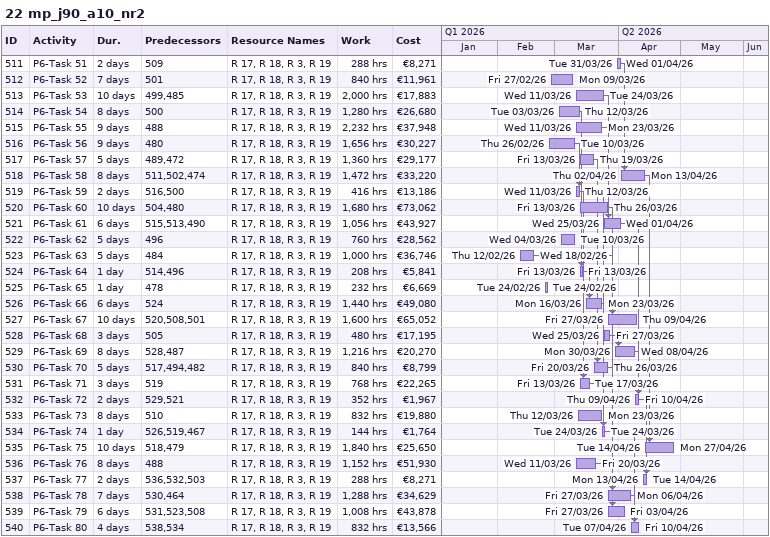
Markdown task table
22 mp_j90_a10_nr2

| ID | Task | Duration | Start | Finish | Predecessors | Resources | Work (h) | Cost (€) |
|---|---|---|---|---|---|---|---|---|
| 511 | P6-Task 51 | 2d | 2026-03-31 | 2026-04-01 | 509 | R 17, R 18, R 3, R 19 | 288 | 8271 |
| 512 | P6-Task 52 | 7d | 2026-02-27 | 2026-03-09 | 501 | R 17, R 18, R 3, R 19 | 840 | 11961 |
| 513 | P6-Task 53 | 10d | 2026-03-11 | 2026-03-24 | 499, 485 | R 17, R 18, R 3, R 19 | 2000 | 17883 |
| 514 | P6-Task 54 | 8d | 2026-03-03 | 2026-03-12 | 500 | R 17, R 18, R 3, R 19 | 1280 | 26680 |
| 515 | P6-Task 55 | 9d | 2026-03-11 | 2026-03-23 | 488 | R 17, R 18, R 3, R 19 | 2232 | 37948 |
| 516 | P6-Task 56 | 9d | 2026-02-26 | 2026-03-10 | 480 | R 17, R 18, R 3, R 19 | 1656 | 30227 |
| 517 | P6-Task 57 | 5d | 2026-03-13 | 2026-03-19 | 489, 472 | R 17, R 18, R 3, R 19 | 1360 | 29177 |
| 518 | P6-Task 58 | 8d | 2026-04-02 | 2026-04-13 | 511, 502, 474 | R 17, R 18, R 3, R 19 | 1472 | 33220 |
| 519 | P6-Task 59 | 2d | 2026-03-11 | 2026-03-12 | 516, 500 | R 17, R 18, R 3, R 19 | 416 | 13186 |
| 520 | P6-Task 60 | 10d | 2026-03-13 | 2026-03-26 | 504, 480 | R 17, R 18, R 3, R 19 | 1680 | 73062 |
| 521 | P6-Task 61 | 6d | 2026-03-25 | 2026-04-01 | 515, 513, 490 | R 17, R 18, R 3, R 19 | 1056 | 43927 |
| 522 | P6-Task 62 | 5d | 2026-03-04 | 2026-03-10 | 496 | R 17, R 18, R 3, R 19 | 760 | 28562 |
| 523 | P6-Task 63 | 5d | 2026-02-12 | 2026-02-18 | 484 | R 17, R 18, R 3, R 19 | 1000 | 36746 |
| 524 | P6-Task 64 | 1d | 2026-03-13 | 2026-03-13 | 514, 496 | R 17, R 18, R 3, R 19 | 208 | 5841 |
| 525 | P6-Task 65 | 1d | 2026-02-24 | 2026-02-24 | 478 | R 17, R 18, R 3, R 19 | 232 | 6669 |
| 526 | P6-Task 66 | 6d | 2026-03-16 | 2026-03-23 | 524 | R 17, R 18, R 3, R 19 | 1440 | 49080 |
| 527 | P6-Task 67 | 10d | 2026-03-27 | 2026-04-09 | 520, 508, 501 | R 17, R 18, R 3, R 19 | 1600 | 65052 |
| 528 | P6-Task 68 | 3d | 2026-03-25 | 2026-03-27 | 505 | R 17, R 18, R 3, R 19 | 480 | 17195 |
| 529 | P6-Task 69 | 8d | 2026-03-30 | 2026-04-08 | 528, 487 | R 17, R 18, R 3, R 19 | 1216 | 20270 |
| 530 | P6-Task 70 | 5d | 2026-03-20 | 2026-03-26 | 517, 494, 482 | R 17, R 18, R 3, R 19 | 840 | 8799 |
| 531 | P6-Task 71 | 3d | 2026-03-13 | 2026-03-17 | 519 | R 17, R 18, R 3, R 19 | 768 | 22265 |
| 532 | P6-Task 72 | 2d | 2026-04-09 | 2026-04-10 | 529, 521 | R 17, R 18, R 3, R 19 | 352 | 1967 |
| 533 | P6-Task 73 | 8d | 2026-03-12 | 2026-03-23 | 510 | R 17, R 18, R 3, R 19 | 832 | 19880 |
| 534 | P6-Task 74 | 1d | 2026-03-24 | 2026-03-24 | 526, 519, 467 | R 17, R 18, R 3, R 19 | 144 | 1764 |
| 535 | P6-Task 75 | 10d | 2026-04-14 | 2026-04-27 | 518, 479 | R 17, R 18, R 3, R 19 | 1840 | 25650 |
| 536 | P6-Task 76 | 8d | 2026-03-11 | 2026-03-20 | 488 | R 17, R 18, R 3, R 19 | 1152 | 51930 |
| 537 | P6-Task 77 | 2d | 2026-04-13 | 2026-04-14 | 536, 532, 503 | R 17, R 18, R 3, R 19 | 288 | 8271 |
| 538 | P6-Task 78 | 7d | 2026-03-27 | 2026-04-06 | 530, 464 | R 17, R 18, R 3, R 19 | 1288 | 34629 |
| 539 | P6-Task 79 | 6d | 2026-03-27 | 2026-04-03 | 531, 523, 508 | R 17, R 18, R 3, R 19 | 1008 | 43878 |
| 540 | P6-Task 80 | 4d | 2026-04-07 | 2026-04-10 | 538, 534 | R 17, R 18, R 3, R 19 | 832 | 13566 |
